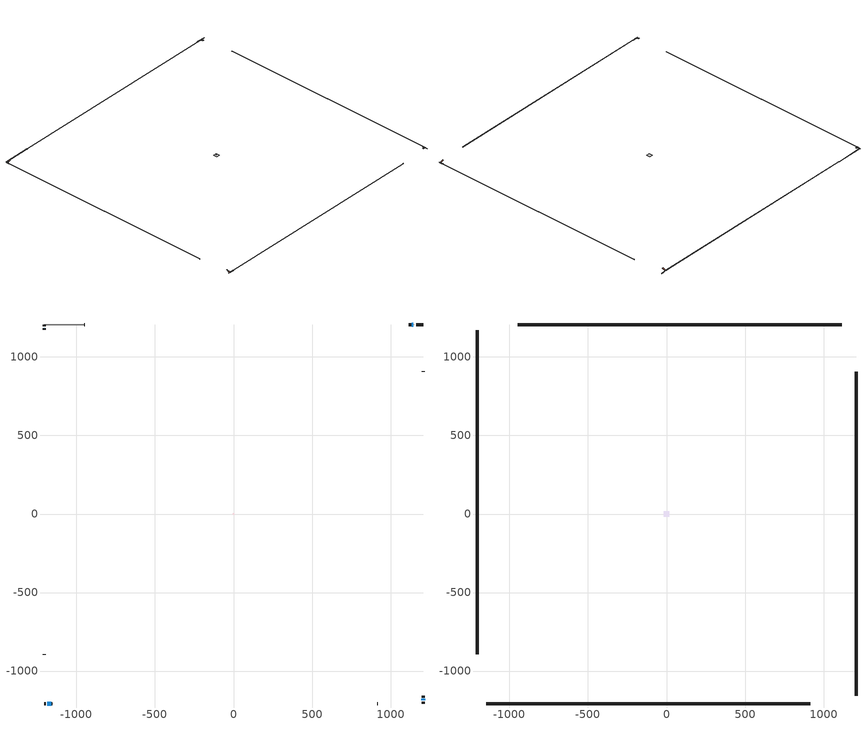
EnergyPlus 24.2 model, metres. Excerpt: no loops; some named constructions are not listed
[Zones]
conditioned space
 floor adiabatic (AdiabaticFloorConstruction): -5.72,-5.72 -5.72,5.72 5.72,5.72 5.72,-5.72 z1.55
 floor foundation (Slab1 construction): -5.61,-5.61 -5.61,5.61 5.61,5.61 5.61,-5.61 z-1.65
 floor foundation (Slab2 construction): -2.3,-0.75 -2.3,0.75 2.3,0.75 2.3,-0.75 z0
 wall outside (RimJoist1 construction): 1182.34,1206.89 1172.1,1206.89 / -1206.89,-1206.89 -1196.65,-1206.89 / -1206.89,1206.89 -1206.89,1196.65 / 1206.89,-1206.89 1206.89,-1196.65 z1.55:1.85
 wall outside (AdiabaticWallConstruction 1): 1152.52,1206.89 1151.6,1206.89 / 1150.68,1206.89 1149.95,1206.89 / 1147.28,1206.89 1146.52,1206.89 z1.55:3.58
 wall outside (AdiabaticWallConstruction): 1145.6,1206.89 1144.93,1206.89 z1.55:2.03; 1206.89,-1186.44 1206.89,-1185.88 / 1206.89,-1178.26 1206.89,-1177.98 / -1186.44,-1206.89 -1184.05,-1206.89 / -1206.89,1186.44 -1206.89,1186.16 / 1142.01,1206.89 1139.8,1206.89 z1.55:3.33; 1206.89,-1184.95 1206.89,-1184.39 / 1206.89,-1180.86 1206.89,-1179.19 / 1206.89,-1177.06 1206.89,-1176.77 / -1183.12,-1206.89 -1180.73,-1206.89 / -1206.89,1185.23 -1206.89,1184.94 / -1179.81,-1206.89 -1178.15,-1206.89 / 1206.89,-1174.21 1206.89,-1173.49 / -1171.87,-1206.89 -1169.48,-1206.89 / 1144.01,1206.89 1142.94,1206.89 / 1138.87,1206.89 1136.65,1206.89 z1.55:1.96; 1206.89,-1183.47 1206.89,-1181.79 / 1206.89,-1172.57 1206.89,-1172.28 / -1166.51,-1206.89 -1164.12,-1206.89 / -1206.89,1184.02 -1206.89,1183.74 z1.55:3.02; 1206.89,-1175.85 1206.89,-1175.13 / -1177.23,-1206.89 -1174.84,-1206.89 / -1163.19,-1206.89 -1160.83,-1206.89 z1.55:2.72; -1173.91,-1206.89 -1172.79,-1206.89 / -1168.55,-1206.89 -1167.43,-1206.89 z1.55:3.23; 1206.89,-1171.36 1206.89,-1170.19 z1.55:2.26
 wall outside (Wall1 construction): 1135.73,1206.89 1129.02,1206.89 / -1159.9,-1206.89 -1153.19,-1206.89 / -1206.89,1182.81 -1206.89,1176.1 / 1206.89,-1169.26 1206.89,-1162.55 z1.55:3.99
 wall outside (Wall3 construction): 1120.01,1206.89 1117.47,1206.89 / -1152.26,-1206.89 -1149.72,-1206.89 / -1206.89,1175.17 -1206.89,1172.63 / 1206.89,-1161.62 1206.89,-1159.08 z1.55:3.99
 wall outside (Wall5 construction): -948.8,1206.89 -950.71,1206.89 / 916.55,-1206.89 918.46,-1206.89 / -1206.89,-893.64 -1206.89,-895.55 / 1206.89,907.19 1206.89,909.1 z1.55:3.99
 wall foundation (FoundationWall1 construction): 1183.27,1206.89,-1.65 1183.27,1206.89,1.55 1204.53,1206.89,1.55 1204.53,1206.89,1.2 1206.89,1206.89,1.2 1206.89,1206.89,-1.65
 wall othersidecoefficients (RimJoist2 construction): 1171.17,1206.89 1162.73,1206.89 z1.55:1.85
 wall othersidecoefficients (AdiabaticWallConstruction 1): 1149.02,1206.89 1148.21,1206.89 z1.55:3.58
 wall othersidecoefficients (Wall2 construction): 1128.09,1206.89 1120.94,1206.89 z1.55:3.99
 wall adiabatic (Wall6 construction): -951.64,1206.89 -1205.96,1206.89 z1.55:3.99
 window (WindowConstruction 22): 1145.6,1206.89 1144.94,1206.89 z1.55:2.03
 window (WindowConstruction 3): 1206.89,-1186.44 1206.89,-1185.88 z1.55:3.33
 window (WindowConstruction 4): 1206.89,-1184.95 1206.89,-1184.39 z1.55:1.96
 window (WindowConstruction 5): 1206.89,-1183.46 1206.89,-1181.79 z1.55:3.02
 window (WindowConstruction 6): 1206.89,-1180.86 1206.89,-1179.19 z1.55:1.96
 window (WindowConstruction 7): 1206.89,-1178.26 1206.89,-1177.98 z1.55:3.33
 window (WindowConstruction 8): 1206.89,-1177.05 1206.89,-1176.77 z1.55:1.96
 window (WindowConstruction 9): -1186.44,-1206.89 -1184.05,-1206.89 z1.55:3.33
 window (WindowConstruction 10): -1183.12,-1206.89 -1180.74,-1206.89 z1.55:1.96
 window (WindowConstruction 11): -1206.89,1186.44 -1206.89,1186.16 z1.55:3.33
 window (WindowConstruction 12): -1206.89,1185.23 -1206.89,1184.95 z1.55:1.96
 window (WindowConstruction 13): -1179.81,-1206.89 -1178.15,-1206.89 z1.55:1.96
 window (WindowConstruction 14): 1206.89,-1175.84 1206.89,-1175.13 z1.55:2.72
 window (WindowConstruction 15): 1206.89,-1174.21 1206.89,-1173.49 z1.55:1.96
 window (WindowConstruction 16): -1177.23,-1206.89 -1174.84,-1206.89 z1.55:2.72
 window (WindowConstruction 23): -1173.91,-1206.89 -1172.79,-1206.89 z1.55:3.23
 window (WindowConstruction 17): -1171.86,-1206.89 -1169.48,-1206.89 z1.55:1.96
 window (WindowConstruction 24): -1168.55,-1206.89 -1167.43,-1206.89 z1.55:3.23
 window (WindowConstruction 18): 1206.89,-1172.57 1206.89,-1172.29 z1.55:3.02
 window (WindowConstruction 19): -1166.5,-1206.89 -1164.12,-1206.89 z1.55:3.02
 window (WindowConstruction 20): -1206.89,1184.02 -1206.89,1183.74 z1.55:3.02
 window (WindowConstruction 21): -1163.19,-1206.89 -1160.83,-1206.89 z1.55:2.72
 window (WindowConstruction 25): 1206.89,-1171.36 1206.89,-1170.19 z1.55:2.26
 window (WindowConstruction): 1144.01,1206.89 1142.94,1206.89 z1.55:1.96
 window (WindowConstruction 1): 1142.01,1206.89 1139.8,1206.89 z1.55:3.33
 window (WindowConstruction 2): 1138.87,1206.89 1136.65,1206.89 z1.55:1.96
 door (Door): 1152.52,1206.89 1151.61,1206.89 z1.55:3.58
 door (Door 1): 1150.68,1206.89 1149.95,1206.89 z1.55:3.58
 door inside (Door 2): 1149.02,1206.89 1148.21,1206.89 z1.55:3.58
 door (Door 3): 1147.28,1206.89 1146.53,1206.89 z1.55:3.58
 ceiling adiabatic (AdiabaticFloorConstruction): 5.72,-5.72 5.72,5.72 -5.72,5.72 -5.72,-5.72 z1.55
attic - vented
 floor to conditioned space (Floor1 construction Reversed): -16.28,-16.28 -16.28,16.28 16.28,16.28 16.28,-16.28 z3.99
 wall outside (Wall4 construction): 1116.54,1206.89 -947.87,1206.89 / -1148.79,-1206.89 915.62,-1206.89 / -1206.89,1171.7 -1206.89,-892.71 / 1206.89,-1158.15 1206.89,906.26 z1.55:3.99
 roof outside (Roof1 construction): 1153.45,1206.89,3.99 1153.45,1175.18,14.56 1161.8,1175.18,14.56 1161.8,1206.89,3.99; -1187.37,-1206.89,3.99 -1187.37,-1175.18,14.56 -1195.72,-1175.18,14.56 -1195.72,-1206.89,3.99; -1206.89,1187.37,3.99 -1175.18,1187.37,14.56 -1175.18,1195.72,14.56 -1206.89,1195.72,3.99; 1206.89,-1187.37,3.99 1175.18,-1187.37,14.56 1175.18,-1195.72,14.56 1206.89,-1195.72,3.99
[Material]
ceiling loosefill ins: Roughness=Rough; Thickness {m}=0.254; Conductivity {W/m-K}=0.0480833; Density {kg/m3}=16.02; Specific Heat {J/kg-K}=1046.75; Thermal Absorptance=0.9; Solar Absorptance=0.7; Visible Absorptance=0.7
[Construction]
Floor1 construction: ceiling loosefill ins, ceiling stud and cavity, gypsum board
[EnergyManagementSystem:Program]
component_loads_program: Set loads_htg_walls = 0; Set loads_htg_rim_joists = 0; Set loads_htg_foundation_walls = 0; Set loads_htg_floors = 0; Set loads_htg_slabs = 0; Set loads_htg_ceilings = 0; Set loads_htg_roofs = 0; Set loads_htg_windows_conduction = 0; Set loads_htg_windows_solar = 0; Set loads_htg_doors = 0; Set loads_htg_skylights_conduction = 0; Set loads_htg_skylights_solar = 0; Set loads_htg_internal_mass = 0; Set loads_htg_intgains = 0; Set loads_htg_lighting = 0; Set loads_htg_infil = 0; Set loads_htg_mechvent = 0; Set loads_htg_natvent = 0; Set loads_htg_whf = 0; Set loads_htg_ducts = 0; Set loads_clg_walls = 0; Set loads_clg_rim_joists = 0; Set loads_clg_foundation_walls = 0; Set loads_clg_floors = 0; Set loads_clg_slabs = 0; Set loads_clg_ceilings = 0; Set loads_clg_roofs = 0; Set loads_clg_windows_conduction = 0; Set loads_clg_windows_solar = 0; Set loads_clg_doors = 0; Set loads_clg_skylights_conduction = 0; Set loads_clg_skylights_solar = 0; Set loads_clg_internal_mass = 0; Set loads_clg_intgains = 0; Set loads_clg_lighting = 0; Set loads_clg_infil = 0; Set loads_clg_mechvent = 0; Set loads_clg_natvent = 0; Set loads_clg_whf = 0; Set loads_clg_ducts = 0; Set hr_walls = 0; Set hr_walls = hr_walls + s_conv_11 + s_ig_11 + s_sol_11 + s_lgt_11 + s_surf_11; Set hr_walls = hr_walls + s_conv_12 + s_ig_12 + s_sol_12 + s_lgt_12 + s_surf_12; Set hr_walls = hr_walls + s_conv_13 + s_ig_13 + s_sol_13 + s_lgt_13 + s_surf_13; Set hr_walls = hr_walls + s_conv_14 + s_ig_14 + s_sol_14 + s_lgt_14 + s_surf_14; Set hr_walls = hr_walls + s_conv_15 + s_ig_15 + s_sol_15 + s_lgt_15 + s_surf_15; Set hr_walls = hr_walls + s_conv_16 + s_ig_16 + s_sol_16 + s_lgt_16 + s_surf_16; Set hr_walls = hr_walls + s_conv_17 + s_ig_17 + s_sol_17 + s_lgt_17 + s_surf_17; Set hr_walls = hr_walls + s_conv_18 + s_ig_18 + s_sol_18 + s_lgt_18 + s_surf_18; Set hr_walls = hr_walls + s_conv_19 + s_ig_19 + s_sol_19 + s_lgt_19 + s_surf_19; Set hr_walls = hr_walls + s_conv_20 + s_ig_20 + s_sol_20 + s_lgt_20 + s_surf_20; Set hr_walls = hr_walls + s_conv_21 + s_ig_21 + s_sol_21 + s_lgt_21 + s_surf_21; Set hr_walls = hr_walls + s_conv_22 + s_ig_22 + s_sol_22 + s_lgt_22 + s_surf_22; Set hr_walls = hr_walls + s_conv_23 + s_ig_23 + s_sol_23 + s_lgt_23 + s_surf_23; Set hr_walls = hr_walls + s_conv_24 + s_ig_24 + s_sol_24 + s_lgt_24 + s_surf_24; Set hr_rim_joists = 0; Set hr_rim_joists = hr_rim_joists + s_conv_4 + s_ig_4 + s_sol_4 + s_lgt_4 + s_surf_4; Set hr_rim_joists = hr_rim_joists + s_conv_5 + s_ig_5 + s_sol_5 + s_lgt_5 + s_surf_5; Set hr_rim_joists = hr_rim_joists + s_conv_6 + s_ig_6 + s_sol_6 + s_lgt_6 + s_surf_6; Set hr_rim_joists = hr_rim_joists + s_conv_7 + s_ig_7 + s_sol_7 + s_lgt_7 + s_surf_7; Set hr_rim_joists = hr_rim_joists + s_conv_8 + s_ig_8 + s_sol_8 + s_lgt_8 + s_surf_8; Set hr_foundation_walls = 0; Set hr_foundation_walls = hr_foundation_walls + s_conv_1 + s_ig_1 + s_sol_1 + s_lgt_1 + s_surf_1; Set hr_floors = 0; Set hr_slabs = 0; Set hr_slabs = hr_slabs + s_conv_9 + s_ig_9 + s_sol_9 + s_lgt_9 + s_surf_9; Set hr_slabs = hr_slabs + s_conv_10 + s_ig_10 + s_sol_10 + s_lgt_10 + s_surf_10; Set hr_ceilings = 0; Set hr_ceilings = hr_ceilings + s_conv + s_ig + s_sol + s_lgt + s_surf; Set hr_roofs = 0; Set hr_windows_conduction = 0; Set hr_windows_conduction = hr_windows_conduction + ss_conv_4; Set hr_windows_conduction = hr_windows_conduction + ss_ig_4; Set hr_windows_conduction = hr_windows_conduction + ss_surf_4; Set hr_windows_conduction = hr_windows_conduction + ss_conv_5; Set hr_windows_conduction = hr_windows_conduction + ss_ig_5; Set hr_windows_conduction = hr_windows_conduction + ss_surf_5; Set hr_windows_conduction = hr_windows_conduction + ss_conv_6; Set hr_windows_conduction = hr_windows_conduction + ss_ig_6; Set hr_windows_conduction = hr_windows_conduction + ss_surf_6; Set hr_windows_conduction = hr_windows_conduction + ss_conv_7; Set hr_windows_conduction = hr_windows_conduction + ss_ig_7; Set hr_windows_conduction = hr_windows_conduction + ss_surf_7; Set hr_windows_conduction = hr_windows_conduction + ss_conv_8; Set hr_windows_conduction = hr_windows_conduction + ss_ig_8; Set hr_windows_conduction = hr_windows_conduction + ss_surf_8; Set hr_windows_conduction = hr_windows_conduction + ss_conv_9; Set hr_windows_conduction = hr_windows_conduction + ss_ig_9; Set hr_windows_conduction = hr_windows_conduction + ss_surf_9; Set hr_windows_conduction = hr_windows_conduction + ss_conv_10; Set hr_windows_conduction = hr_windows_conduction + ss_ig_10; Set hr_windows_conduction = hr_windows_conduction + ss_surf_10; Set hr_windows_conduction = hr_windows_conduction + ss_conv_11; Set hr_windows_conduction = hr_windows_conduction + ss_ig_11; Set hr_windows_conduction = hr_windows_conduction + ss_surf_11; Set hr_windows_conduction = hr_windows_conduction + ss_conv_12; Set hr_windows_conduction = hr_windows_conduction + ss_ig_12; Set hr_windows_conduction = hr_windows_conduction + ss_surf_12; Set hr_windows_conduction = hr_windows_conduction + ss_conv_13; Set hr_windows_conduction = hr_windows_conduction + ss_ig_13; Set hr_windows_conduction = hr_windows_conduction + ss_surf_13; Set hr_windows_conduction = hr_windows_conduction + ss_conv_14; Set hr_windows_conduction = hr_windows_conduction + ss_ig_14; Set hr_windows_conduction = hr_windows_conduction + ss_surf_14; Set hr_windows_conduction = hr_windows_conduction + ss_conv_15; Set hr_windows_conduction = hr_windows_conduction + ss_ig_15; Set hr_windows_conduction = hr_windows_conduction + ss_surf_15; Set hr_windows_conduction = hr_windows_conduction + ss_conv_16; Set hr_windows_conduction = hr_windows_conduction + ss_ig_16; Set hr_windows_conduction = hr_windows_conduction + ss_surf_16; Set hr_windows_conduction = hr_windows_conduction + ss_conv_17; Set hr_windows_conduction = hr_windows_conduction + ss_ig_17; Set hr_windows_conduction = hr_windows_conduction + ss_surf_17; Set hr_windows_conduction = hr_windows_conduction + ss_conv_18; Set hr_windows_conduction = hr_windows_conduction + ss_ig_18; Set hr_windows_conduction = hr_windows_conduction + ss_surf_18; Set hr_windows_conduction = hr_windows_conduction + ss_conv_19; Set hr_windows_conduction = hr_windows_conduction + ss_ig_19; Set hr_windows_conduction = hr_windows_conduction + ss_surf_19; Set hr_windows_conduction = hr_windows_conduction + ss_conv_20; Set hr_windows_conduction = hr_windows_conduction + ss_ig_20; Set hr_windows_conduction = hr_windows_conduction + ss_surf_20; Set hr_windows_conduction = hr_windows_conduction + ss_conv_21; Set hr_windows_conduction = hr_windows_conduction + ss_ig_21; Set hr_windows_conduction = hr_windows_conduction + ss_surf_21; Set hr_windows_conduction = hr_windows_conduction + ss_conv_22; Set hr_windows_conduction = hr_windows_conduction + ss_ig_22; Set hr_windows_conduction = hr_windows_conduction + ss_surf_22; Set hr_windows_conduction = hr_windows_conduction + ss_conv_23; Set hr_windows_conduction = hr_windows_conduction + ss_ig_23; Set hr_windows_conduction = hr_windows_conduction + ss_surf_23; Set hr_windows_conduction = hr_windows_conduction + ss_conv_24; Set hr_windows_conduction = hr_windows_conduction + ss_ig_24; Set hr_windows_conduction = hr_windows_conduction + ss_surf_24; Set hr_windows_conduction = hr_windows_conduction + ss_conv_25; Set hr_windows_conduction = hr_windows_conduction + ss_ig_25; Set hr_windows_conduction = hr_windows_conduction + ss_surf_25; Set hr_windows_conduction = hr_windows_conduction + ss_conv_26; Set hr_windows_conduction = hr_windows_conduction + ss_ig_26; Set hr_windows_conduction = hr_windows_conduction + ss_surf_26; Set hr_windows_conduction = hr_windows_conduction + ss_conv_27; Set hr_windows_conduction = hr_windows_conduction + ss_ig_27; Set hr_windows_conduction = hr_windows_conduction + ss_surf_27; Set hr_windows_conduction = hr_windows_conduction + ss_conv_28; Set hr_windows_conduction = hr_windows_conduction + ss_ig_28; Set hr_windows_conduction = hr_windows_conduction + ss_surf_28; Set hr_windows_conduction = hr_windows_conduction + ss_conv_29; Set hr_windows_conduction = hr_windows_conduction + ss_ig_29; Set hr_windows_conduction = hr_windows_conduction + ss_surf_29; Set hr_windows_solar = 0; Set hr_windows_solar = hr_windows_solar - ss_trans_in * ZoneTimestep * 3600 + ss_back_out * ZoneTimestep * 3600 + ss_trans_out * ZoneTimestep * 3600; Set hr_windows_solar = hr_windows_solar - ss_trans_in_1 * ZoneTimestep * 3600 + ss_back_out_1 * ZoneTimestep * 3600 + ss_trans_out_1 * ZoneTimestep * 3600; Set hr_windows_solar = hr_windows_solar - ss_trans_in_2 * ZoneTimestep * 3600 + ss_back_out_2 * ZoneTimestep * 3600 + ss_trans_out_2 * ZoneTimestep * 3600; Set hr_windows_solar = hr_windows_solar - ss_trans_in_3 * ZoneTimestep * 3600 + ss_back_out_3 * ZoneTimestep * 3600 + ss_trans_out_3 * ZoneTimestep * 3600; Set hr_windows_solar = hr_windows_solar - ss_trans_in_4 * ZoneTimestep * 3600 + ss_back_out_4 * ZoneTimestep * 3600 + ss_trans_out_4 * ZoneTimestep * 3600; Set hr_windows_solar = hr_windows_solar - ss_trans_in_5 * ZoneTimestep * 3600 + ss_back_out_5 * ZoneTimestep * 3600 + ss_trans_out_5 * ZoneTimestep * 3600; Set hr_windows_solar = hr_windows_solar - ss_trans_in_6 * ZoneTimestep * 3600 + ss_back_out_6 * ZoneTimestep * 3600 + ss_trans_out_6 * ZoneTimestep * 3600; Set hr_windows_solar = hr_windows_solar - ss_trans_in_7 * ZoneTimestep * 3600 + ss_back_out_7 * ZoneTimestep * 3600 + ss_trans_out_7 * ZoneTimestep * 3600; Set hr_windows_solar = hr_windows_solar - ss_trans_in_8 * ZoneTimestep * 3600 + ss_back_out_8 * ZoneTimestep * 3600 + ss_trans_out_8 * ZoneTimestep * 3600; Set hr_windows_solar = hr_windows_solar - ss_trans_in_9 * ZoneTimestep * 3600 + ss_back_out_9 * ZoneTimestep * 3600 + ss_trans_out_9 * ZoneTimestep * 3600; Set hr_windows_solar = hr_windows_solar - ss_trans_in_10 * ZoneTimestep * 3600 + ss_back_out_10 * ZoneTimestep * 3600 + ss_trans_out_10 * ZoneTimestep * 3600; Set hr_windows_solar = hr_windows_solar - ss_trans_in_11 * ZoneTimestep * 3600 + ss_back_out_11 * ZoneTimestep * 3600 + ss_trans_out_11 * ZoneTimestep * 3600; Set hr_windows_solar = hr_windows_solar - ss_trans_in_12 * ZoneTimestep * 3600 + ss_back_out_12 * ZoneTimestep * 3600 + ss_trans_out_12 * ZoneTimestep * 3600; Set hr_windows_solar = hr_windows_solar - ss_trans_in_13 * ZoneTimestep * 3600 + ss_back_out_13 * ZoneTimestep * 3600 + ss_trans_out_13 * ZoneTimestep * 3600; Set hr_windows_solar = hr_windows_solar - ss_trans_in_14 * ZoneTimestep * 3600 + ss_back_out_14 * ZoneTimestep * 3600 + ss_trans_out_14 * ZoneTimestep * 3600; Set hr_windows_solar = hr_windows_solar - ss_trans_in_15 * ZoneTimestep * 3600 + ss_back_out_15 * ZoneTimestep * 3600 + ss_trans_out_15 * ZoneTimestep * 3600; Set hr_windows_solar = hr_windows_solar - ss_trans_in_16 * ZoneTimestep * 3600 + ss_back_out_16 * ZoneTimestep * 3600 + ss_trans_out_16 * ZoneTimestep * 3600; Set hr_windows_solar = hr_windows_solar - ss_trans_in_17 * ZoneTimestep * 3600 + ss_back_out_17 * ZoneTimestep * 3600 + ss_trans_out_17 * ZoneTimestep * 3600; Set hr_windows_solar = hr_windows_solar - ss_trans_in_18 * ZoneTimestep * 3600 + ss_back_out_18 * ZoneTimestep * 3600 + ss_trans_out_18 * ZoneTimestep * 3600; Set hr_windows_solar = hr_windows_solar - ss_trans_in_19 * ZoneTimestep * 3600 + ss_back_out_19 * ZoneTimestep * 3600 + ss_trans_out_19 * ZoneTimestep * 3600; Set hr_windows_solar = hr_windows_solar - ss_trans_in_20 * ZoneTimestep * 3600 + ss_back_out_20 * ZoneTimestep * 3600 + ss_trans_out_20 * ZoneTimestep * 3600; Set hr_windows_solar = hr_windows_solar - ss_trans_in_21 * ZoneTimestep * 3600 + ss_back_out_21 * ZoneTimestep * 3600 + ss_trans_out_21 * ZoneTimestep * 3600; Set hr_windows_solar = hr_windows_solar - ss_trans_in_22 * ZoneTimestep * 3600 + ss_back_out_22 * ZoneTimestep * 3600 + ss_trans_out_22 * ZoneTimestep * 3600; Set hr_windows_solar = hr_windows_solar - ss_trans_in_23 * ZoneTimestep * 3600 + ss_back_out_23 * ZoneTimestep * 3600 + ss_trans_out_23 * ZoneTimestep * 3600; Set hr_windows_solar = hr_windows_solar - ss_trans_in_24 * ZoneTimestep * 3600 + ss_back_out_24 * ZoneTimestep * 3600 + ss_trans_out_24 * ZoneTimestep * 3600; Set hr_windows_solar = hr_windows_solar - ss_trans_in_25 * ZoneTimestep * 3600 + ss_back_out_25 * ZoneTimestep * 3600 + ss_trans_out_25 * ZoneTimestep * 3600; Set hr_doors = 0; Set hr_doors = hr_doors + ss_sol; Set hr_doors = hr_doors + ss_lgt; Set hr_doors = hr_doors + ss_conv; Set hr_doors = hr_doors + ss_ig; Set hr_doors = hr_doors + ss_surf; Set hr_doors = hr_doors + ss_sol_1; Set hr_doors = hr_doors + ss_lgt_1; Set hr_doors = hr_doors + ss_conv_1; Set hr_doors = hr_doors + ss_ig_1; Set hr_doors = hr_doors + ss_surf_1; Set hr_doors = hr_doors + ss_sol_2; Set hr_doors = hr_doors + ss_lgt_2; Set hr_doors = hr_doors + ss_conv_2; Set hr_doors = hr_doors + ss_ig_2; Set hr_doors = hr_doors + ss_surf_2; Set hr_doors = hr_doors + ss_sol_3; Set hr_doors = hr_doors + ss_lgt_3; Set hr_doors = hr_doors + ss_conv_3; Set hr_doors = hr_doors + ss_ig_3; Set hr_doors = hr_doors + ss_surf_3; Set hr_skylights_conduction = 0; Set hr_skylights_solar = 0; Set hr_internal_mass = 0; Set hr_internal_mass = hr_internal_mass + s_conv_2 + s_ig_2 + s_sol_2 + s_lgt_2 + s_surf_2; Set hr_internal_mass = hr_internal_mass + s_conv_3 + s_ig_3 + s_sol_3 + s_lgt_3 + s_surf_3; Set hr_internal_mass = hr_internal_mass + im_conv + im_ig + im_sol + im_lgt + im_surf; Set hr_internal_mass = hr_internal_mass + im_conv_1 + im_ig_1 + im_sol_1 + im_lgt_1 + im_surf_1; Set hr_intgains = 0; Set hr_intgains = hr_intgains - ig_ee_conv - ig_ee_rad - ig_ee_conv_1 - ig_ee_rad_1 - ig_ee_conv_2 - ig_ee_rad_2 - ig_ee_conv_3 - ig_ee_rad_3 - ig_ee_conv_4 - ig_ee_rad_4 - ig_ee_conv_5 - ig_ee_rad_5 - ig_ee_conv_6 - ig_ee_rad_6 - ig_oe_conv - ig_oe_rad - ig_oe_conv_1 - ig_oe_rad_1 - ig_oe_conv_2 - ig_oe_rad_2 - ig_oe_conv_3 - ig_oe_rad_3 - ig_oe_conv_4 - ig_oe_rad_4 - ig_ppl_conv - ig_ppl_rad; Set hr_lighting = 0; Set hr_lighting = hr_lighting - ig_lgt_conv - ig_lgt_rad - ig_lgt_vis; Set hr_infil = 0; Set hr_infil = hr_infil - airflow_gain + airflow_loss; Set hr_natvent = 0; Set hr_natvent = hr_natvent - airflow_gain_1 + airflow_loss_1; Set hr_whf = 0; Set hr_whf = hr_whf - airflow_gain_2 + airflow_loss_2; Set hr_mechvent = 0; Set hr_mechvent = hr_mechvent - mv_conv - mv_rad - mv_conv_1 - mv_rad_1 - mv_conv_2 - mv_rad_2 - mv_conv_3 - mv_rad_3 - mv_conv_4 - mv_rad_4 - mv_conv_5 - mv_rad_5 - mv_conv_6 - mv_rad_6 - mv_conv_7 - mv_rad_7; Set hr_ducts = 0; Set hr_intgains = hr_intgains + dhw_loss * (0.64*(1-dhw_rtf) + 1.0*dhw_rtf); Set htg_mode = 0; Set clg_mode = 0; If (htg_load_cond > 0); Set htg_mode = 1.0; ElseIf (clg_load_cond > 0); Set clg_mode = 0.0; Else; Set htg_season = 0; Set clg_season = 0; If ((DayOfYear >= 1) && (DayOfYear <= 365)); Set clg_season = 1; EndIf; If ((DayOfYear >= 1) && (DayOfYear <= 365)); Set htg_season = 1; EndIf; If ((airflow_gain_1 <> 0) || (airflow_loss_1 <> 0)) && (clg_season == 1); Set clg_mode = 0.0; ElseIf ((airflow_gain_2 <> 0) || (airflow_loss_2 <> 0)) && (clg_season == 1); Set clg_mode = 0.0; Else; Set Tmid_setpoint = (htg_sp_s_1 + clg_sp_s_1) / 2; If (tin_s_1 > Tmid_setpoint) && (clg_season == 1); Set clg_mode = 0.0; ElseIf (tin_s_1 < Tmid_setpoint) && (htg_season == 1); Set htg_mode = 1.0; EndIf; EndIf; EndIf; Set loads_htg_walls = loads_htg_walls + (hr_walls * htg_mode * 1); Set loads_htg_rim_joists = loads_htg_rim_joists + (hr_rim_joists * htg_mode * 1); Set loads_htg_foundation_walls = loads_htg_foundation_walls + (hr_foundation_walls * htg_mode * 1); Set loads_htg_floors = loads_htg_floors + (hr_floors * htg_mode * 1); Set loads_htg_slabs = loads_htg_slabs + (hr_slabs * htg_mode * 1); Set loads_htg_ceilings = loads_htg_ceilings + (hr_ceilings * htg_mode * 1); Set loads_htg_roofs = loads_htg_roofs + (hr_roofs * htg_mode * 1); Set loads_htg_windows_conduction = loads_htg_windows_conduction + (hr_windows_conduction * htg_mode * 1); Set loads_htg_windows_solar = loads_htg_windows_solar + (hr_windows_solar * htg_mode * 1); Set loads_htg_doors = loads_htg_doors + (hr_doors * htg_mode * 1); Set loads_htg_skylights_conduction = loads_htg_skylights_conduction + (hr_skylights_conduction * htg_mode * 1); Set loads_htg_skylights_solar = loads_htg_skylights_solar + (hr_skylights_solar * htg_mode * 1); Set loads_htg_internal_mass = loads_htg_internal_mass + (hr_internal_mass * htg_mode * 1); Set loads_htg_intgains = loads_htg_intgains + (hr_intgains * htg_mode * 1); Set loads_htg_lighting = loads_htg_lighting + (hr_lighting * htg_mode * 1); Set loads_htg_infil = loads_htg_infil + (hr_infil * htg_mode * 1); Set loads_htg_mechvent = loads_htg_mechvent + (hr_mechvent * htg_mode * 1); Set loads_htg_natvent = loads_htg_natvent + (hr_natvent * htg_mode * 1); Set loads_htg_whf = loads_htg_whf + (hr_whf * htg_mode * 1); Set loads_htg_ducts = loads_htg_ducts + (hr_ducts * htg_mode * 1); Set loads_clg_walls = loads_clg_walls + (-hr_walls * clg_mode * 1); Set loads_clg_rim_joists = loads_clg_rim_joists + (-hr_rim_joists * clg_mode * 1); Set loads_clg_foundation_walls = loads_clg_foundation_walls + (-hr_foundation_walls * clg_mode * 1); Set loads_clg_floors = loads_clg_floors + (-hr_floors * clg_mode * 1); Set loads_clg_slabs = loads_clg_slabs + (-hr_slabs * clg_mode * 1); Set loads_clg_ceilings = loads_clg_ceilings + (-hr_ceilings * clg_mode * 1); Set loads_clg_roofs = loads_clg_roofs + (-hr_roofs * clg_mode * 1); Set loads_clg_windows_conduction = loads_clg_windows_conduction + (-hr_windows_conduction * clg_mode * 1); Set loads_clg_windows_solar = loads_clg_windows_solar + (-hr_windows_solar * clg_mode * 1); Set loads_clg_doors = loads_clg_doors + (-hr_doors * clg_mode * 1); Set loads_clg_skylights_conduction = loads_clg_skylights_conduction + (-hr_skylights_conduction * clg_mode * 1); Set loads_clg_skylights_solar = loads_clg_skylights_solar + (-hr_skylights_solar * clg_mode * 1); Set loads_clg_internal_mass = loads_clg_internal_mass + (-hr_internal_mass * clg_mode * 1); Set loads_clg_intgains = loads_clg_intgains + (-hr_intgains * clg_mode * 1); Set loads_clg_lighting = loads_clg_lighting + (-hr_lighting * clg_mode * 1); Set loads_clg_infil = loads_clg_infil + (-hr_infil * clg_mode * 1); Set loads_clg_mechvent = loads_clg_mechvent + (-hr_mechvent * clg_mode * 1); Set loads_clg_natvent = loads_clg_natvent + (-hr_natvent * clg_mode * 1); Set loads_clg_whf = loads_clg_whf + (-hr_whf * clg_mode * 1); Set loads_clg_ducts = loads_clg_ducts + (-hr_ducts * clg_mode * 1)
[EnergyManagementSystem:OutputVariable] Type of Data in Variable=Summed; Update Frequency=ZoneTimestep
Name | EMS Variable | EMS Program or Subroutine | Units
loads_htg_internal_mass_annual_outvar; Energy Management System Output Variable 17 | loads_htg_internal_mass | component_loads_program | J
loads_htg_infil_annual_outvar; Energy Management System Output Variable 18 | loads_htg_infil | component_loads_program | J
loads_htg_natvent_annual_outvar; Energy Management System Output Variable 19 | loads_htg_natvent | component_loads_program | J
loads_htg_mechvent_annual_outvar; Energy Management System Output Variable 20 | loads_htg_mechvent | component_loads_program | J
loads_htg_whf_annual_outvar; Energy Management System Output Variable 21 | loads_htg_whf | component_loads_program | J
loads_htg_ducts_annual_outvar; Energy Management System Output Variable 22 | loads_htg_ducts | component_loads_program | J
loads_htg_intgains_annual_outvar; Energy Management System Output Variable 23 | loads_htg_intgains | component_loads_program | J
loads_htg_lighting_annual_outvar; Energy Management System Output Variable 24 | loads_htg_lighting | component_loads_program | J
loads_clg_roofs_annual_outvar; Energy Management System Output Variable 25 | loads_clg_roofs | component_loads_program | J
loads_clg_ceilings_annual_outvar; Energy Management System Output Variable 26 | loads_clg_ceilings | component_loads_program | J
loads_clg_walls_annual_outvar; Energy Management System Output Variable 27 | loads_clg_walls | component_loads_program | J
loads_clg_rim_joists_annual_outvar; Energy Management System Output Variable 28 | loads_clg_rim_joists | component_loads_program | J
loads_clg_foundation_walls_annual_outvar; Energy Management System Output Variable 29 | loads_clg_foundation_walls | component_loads_program | J
loads_clg_doors_annual_outvar; Energy Management System Output Variable 30 | loads_clg_doors | component_loads_program | J
loads_clg_windows_conduction_annual_outvar; Energy Management System Output Variable 31 | loads_clg_windows_conduction | component_loads_program | J
loads_clg_windows_solar_annual_outvar; Energy Management System Output Variable 32 | loads_clg_windows_solar | component_loads_program | J
loads_clg_skylights_conduction_annual_outvar; Energy Management System Output Variable 33 | loads_clg_skylights_conduction | component_loads_program | J
loads_clg_skylights_solar_annual_outvar; Energy Management System Output Variable 34 | loads_clg_skylights_solar | component_loads_program | J
loads_clg_floors_annual_outvar; Energy Management System Output Variable 35 | loads_clg_floors | component_loads_program | J
loads_clg_slabs_annual_outvar; Energy Management System Output Variable 36 | loads_clg_slabs | component_loads_program | J
loads_clg_internal_mass_annual_outvar; Energy Management System Output Variable 37 | loads_clg_internal_mass | component_loads_program | J
loads_clg_infil_annual_outvar; Energy Management System Output Variable 38 | loads_clg_infil | component_loads_program | J
loads_clg_natvent_annual_outvar; Energy Management System Output Variable 39 | loads_clg_natvent | component_loads_program | J
loads_clg_mechvent_annual_outvar; Energy Management System Output Variable 40 | loads_clg_mechvent | component_loads_program | J
loads_clg_whf_annual_outvar; Energy Management System Output Variable 41 | loads_clg_whf | component_loads_program | J
loads_clg_ducts_annual_outvar; Energy Management System Output Variable 42 | loads_clg_ducts | component_loads_program | J
loads_clg_intgains_annual_outvar; Energy Management System Output Variable 43 | loads_clg_intgains | component_loads_program | J
loads_clg_lighting_annual_outvar; Energy Management System Output Variable 44 | loads_clg_lighting | component_loads_program | J
loads_htg_tot_annual_outvar; Energy Management System Output Variable 1; Energy Management System Output Variable 45 | loads_htg_tot | total_loads_program | J
loads_clg_tot_annual_outvar; Energy Management System Output Variable 2; Energy Management System Output Variable 46 | loads_clg_tot | total_loads_program | J
Energy Management System Output Variable 3 | htg_unmet_hours | unmet_hours_program | hr
Energy Management System Output Variable 4 | clg_unmet_hours | unmet_hours_program | hr
Energy Management System Output Variable 5 | loads_htg_roofs | component_loads_program | J
Energy Management System Output Variable 6 | loads_htg_ceilings | component_loads_program | J
Energy Management System Output Variable 7 | loads_htg_walls | component_loads_program | J
Energy Management System Output Variable 8 | loads_htg_rim_joists | component_loads_program | J
Energy Management System Output Variable 9 | loads_htg_foundation_walls | component_loads_program | J
Energy Management System Output Variable 10 | loads_htg_doors | component_loads_program | J
Energy Management System Output Variable 11 | loads_htg_windows_conduction | component_loads_program | J
Energy Management System Output Variable 12 | loads_htg_windows_solar | component_loads_program | J
Energy Management System Output Variable 13 | loads_htg_skylights_conduction | component_loads_program | J
Energy Management System Output Variable 14 | loads_htg_skylights_solar | component_loads_program | J
Energy Management System Output Variable 15 | loads_htg_floors | component_loads_program | J
Energy Management System Output Variable 16 | loads_htg_slabs | component_loads_program | J
[Schedule:Day:Interval]
interior lighting schedule day: No, 01:00, 0.108182, 04:00, 0.0901515, 05:00, 0.0991667, 06:00, 0.162273, 07:00, 0.270455, 08:00, 0.342576, 10:00, 0.369621, 11:00, 0.351591, 12:00, 0.333561, 13:00, 0.324545, 14:00, 0.31553, 15:00, 0.333561, 16:00, 0.369621, 17:00, 0.450758, 18:00, 0.585985, 19:00, 0.775303, 20:00, 0.955606, 21:00, 0.991667, 22:00, 0.712197, 23:00, 0.360606, 24:00, 0.162273
interior lighting schedule day 1: No, 01:00, 0.100909, 04:00, 0.0840909, 05:00, 0.0925, 06:00, 0.151364, 07:00, 0.252273, 08:00, 0.319545, 10:00, 0.344773, 11:00, 0.327955, 12:00, 0.311136, 13:00, 0.302727, 14:00, 0.294318, 15:00, 0.311136, 16:00, 0.344773, 17:00, 0.420455, 18:00, 0.546591, 19:00, 0.723182, 20:00, 0.891364, 21:00, 0.925, 22:00, 0.664318, 23:00, 0.336364, 24:00, 0.151364
interior lighting schedule day 2: No, 01:00, 0.0927273, 04:00, 0.0772727, 05:00, 0.085, 06:00, 0.139091, 07:00, 0.231818, 08:00, 0.293636, 10:00, 0.316818, 11:00, 0.301364, 12:00, 0.285909, 13:00, 0.278182, 14:00, 0.270455, 15:00, 0.285909, 16:00, 0.316818, 17:00, 0.386364, 18:00, 0.502273, 19:00, 0.664545, 20:00, 0.819091, 21:00, 0.85, 22:00, 0.610455, 23:00, 0.309091, 24:00, 0.139091
interior lighting schedule day 3: No, 01:00, 0.0845455, 04:00, 0.0704545, 05:00, 0.0775, 06:00, 0.126818, 07:00, 0.211364, 08:00, 0.267727, 10:00, 0.288864, 11:00, 0.274773, 12:00, 0.260682, 13:00, 0.253636, 14:00, 0.246591, 15:00, 0.260682, 16:00, 0.288864, 17:00, 0.352273, 18:00, 0.457955, 19:00, 0.605909, 20:00, 0.746818, 21:00, 0.775, 22:00, 0.556591, 23:00, 0.281818, 24:00, 0.126818
interior lighting schedule day 4: No, 01:00, 0.0763636, 04:00, 0.0636364, 05:00, 0.07, 06:00, 0.114545, 07:00, 0.190909, 08:00, 0.241818, 10:00, 0.260909, 11:00, 0.248182, 12:00, 0.235455, 13:00, 0.229091, 14:00, 0.222727, 15:00, 0.235455, 16:00, 0.260909, 17:00, 0.318182, 18:00, 0.413636, 19:00, 0.547273, 20:00, 0.674545, 21:00, 0.7, 22:00, 0.502727, 23:00, 0.254545, 24:00, 0.114545
interior lighting schedule day 5: No, 01:00, 0.0727273, 04:00, 0.0606061, 05:00, 0.0666667, 06:00, 0.109091, 07:00, 0.181818, 08:00, 0.230303, 10:00, 0.248485, 11:00, 0.236364, 12:00, 0.224242, 13:00, 0.218182, 14:00, 0.212121, 15:00, 0.224242, 16:00, 0.248485, 17:00, 0.30303, 18:00, 0.393939, 19:00, 0.521212, 20:00, 0.642424, 21:00, 0.666667, 22:00, 0.478788, 23:00, 0.242424, 24:00, 0.109091
interior lighting schedule day 6: No, 01:00, 0.0745455, 04:00, 0.0621212, 05:00, 0.0683333, 06:00, 0.111818, 07:00, 0.186364, 08:00, 0.236061, 10:00, 0.254697, 11:00, 0.242273, 12:00, 0.229848, 13:00, 0.223636, 14:00, 0.217424, 15:00, 0.229848, 16:00, 0.254697, 17:00, 0.310606, 18:00, 0.403788, 19:00, 0.534242, 20:00, 0.658485, 21:00, 0.683333, 22:00, 0.490758, 23:00, 0.248485, 24:00, 0.111818
interior lighting schedule day 7: No, 01:00, 0.08, 04:00, 0.0666667, 05:00, 0.0733333, 06:00, 0.12, 07:00, 0.2, 08:00, 0.253333, 10:00, 0.273333, 11:00, 0.26, 12:00, 0.246667, 13:00, 0.24, 14:00, 0.233333, 15:00, 0.246667, 16:00, 0.273333, 17:00, 0.333333, 18:00, 0.433333, 19:00, 0.573333, 20:00, 0.706667, 21:00, 0.733333, 22:00, 0.526667, 23:00, 0.266667, 24:00, 0.12
interior lighting schedule day 8: No, 01:00, 0.0890909, 04:00, 0.0742424, 05:00, 0.0816667, 06:00, 0.133636, 07:00, 0.222727, 08:00, 0.282121, 10:00, 0.304394, 11:00, 0.289545, 12:00, 0.274697, 13:00, 0.267273, 14:00, 0.259848, 15:00, 0.274697, 16:00, 0.304394, 17:00, 0.371212, 18:00, 0.482576, 19:00, 0.638485, 20:00, 0.78697, 21:00, 0.816667, 22:00, 0.586515, 23:00, 0.29697, 24:00, 0.133636
interior lighting schedule day 9: No, 01:00, 0.0972727, 04:00, 0.0810606, 05:00, 0.0891667, 06:00, 0.145909, 07:00, 0.243182, 08:00, 0.30803, 10:00, 0.332348, 11:00, 0.316136, 12:00, 0.299924, 13:00, 0.291818, 14:00, 0.283712, 15:00, 0.299924, 16:00, 0.332348, 17:00, 0.405303, 18:00, 0.526894, 19:00, 0.697121, 20:00, 0.859242, 21:00, 0.891667, 22:00, 0.640379, 23:00, 0.324242, 24:00, 0.145909
interior lighting schedule day 10: No, 01:00, 0.105455, 04:00, 0.0878788, 05:00, 0.0966667, 06:00, 0.158182, 07:00, 0.263636, 08:00, 0.333939, 10:00, 0.360303, 11:00, 0.342727, 12:00, 0.325152, 13:00, 0.316364, 14:00, 0.307576, 15:00, 0.325152, 16:00, 0.360303, 17:00, 0.439394, 18:00, 0.571212, 19:00, 0.755758, 20:00, 0.931515, 21:00, 0.966667, 22:00, 0.694242, 23:00, 0.351515, 24:00, 0.158182
interior lighting schedule day 11: No, 01:00, 0.109091, 04:00, 0.0909091, 05:00, 0.1, 06:00, 0.163636, 07:00, 0.272727, 08:00, 0.345455, 10:00, 0.372727, 11:00, 0.354545, 12:00, 0.336364, 13:00, 0.327273, 14:00, 0.318182, 15:00, 0.336364, 16:00, 0.372727, 17:00, 0.454545, 18:00, 0.590909, 19:00, 0.781818, 20:00, 0.963636, 21:00, 1, 22:00, 0.718182, 23:00, 0.363636, 24:00, 0.163636
interior lighting schedule default day; occupants schedule default day; clothes dryer schedule default day; cooking range schedule default day; mech vent bath fan 0 schedule default day; mech vent bath fan 1 schedule default day; mech vent bath fan 2 schedule default day; mech vent range fan 0 schedule default day; misc plug loads schedule default day; general water use schedule default day; clothes dryer exhaust 0 schedule default day; cooling season schedule day; cooling season schedule day 2; cooling season schedule default day; exterior lighting schedule default day; natural vent schedule default day: No, 24:00, 0
occupants schedule day: No, 05:00, 0.426829, 06:00, 0.719512, 07:00, 1, 08:00, 0.670732, 09:00, 0.329268, 14:00, 0.170732, 15:00, 0.231707, 16:00, 0.329268, 17:00, 0.5, 18:00, 0.670732, 19:00, 0.829268, 21:00, 1, 22:00, 0.853659, 23:00, 0.646341, 24:00, 0.426829
clothes dryer schedule day; clothes dryer exhaust 0 schedule day: No, 01:00, 0.123457, 02:00, 0.0740741, 03:00, 0.0493827, 04:00, 0.0246914, 05:00, 0.0493827, 06:00, 0.0740741, 07:00, 0.197531, 08:00, 0.395062, 09:00, 0.592593, 10:00, 0.839506, 11:00, 0.962963, 12:00, 1, 13:00, 0.91358, 14:00, 0.82716, 15:00, 0.716049, 16:00, 0.753086, 17:00, 0.679012, 18:00, 0.666667, 20:00, 0.62963, 21:00, 0.641975, 22:00, 0.666667, 23:00, 0.54321, 24:00, 0.296296
cooking range schedule day: No, 05:00, 0.0597015, 06:00, 0.11194, 07:00, 0.171642, 08:00, 0.291045, 11:00, 0.343284, 12:00, 0.402985, 13:00, 0.462687, 14:00, 0.343284, 15:00, 0.291045, 16:00, 0.402985, 17:00, 0.567164, 18:00, 1, 19:00, 0.850746, 20:00, 0.432836, 21:00, 0.291045, 22:00, 0.231343, 23:00, 0.171642, 24:00, 0.11194
mech vent bath fan 0 schedule day; mech vent bath fan 1 schedule day; mech vent bath fan 2 schedule day: No, 07:00, 0, 08:00, 1, 09:00, 0.2, 24:00, 0
mech vent range fan 0 schedule day: No, 18:00, 0, 19:00, 1, 20:00, 0.2, 24:00, 0
misc plug loads schedule day: No, 06:00, 0.705882, 07:00, 0.745098, 08:00, 0.803922, 15:00, 0.823529, 16:00, 0.862745, 17:00, 0.921569, 18:00, 0.980392, 19:00, 1, 20:00, 0.980392, 21:00, 0.941176, 22:00, 0.862745, 23:00, 0.784314, 24:00, 0.72549
general water use schedule day: No, 01:00, 0.315068, 03:00, 0.287671, 04:00, 0.342466, 05:00, 0.369863, 06:00, 0.520548, 07:00, 0.60274, 08:00, 0.534247, 10:00, 0.506849, 11:00, 0.465753, 14:00, 0.479452, 15:00, 0.534247, 16:00, 0.589041, 17:00, 0.69863, 18:00, 0.876712, 19:00, 0.890411, 20:00, 0.986301, 21:00, 1, 22:00, 0.863014, 23:00, 0.616438, 24:00, 0.465753
cooling season schedule day 1: No, 24:00, 1
exterior lighting schedule day: No, 01:00, 0.566667, 03:00, 0.524167, 05:00, 0.495833, 06:00, 0.5525, 07:00, 0.623333, 08:00, 0.580833, 09:00, 0.439167, 10:00, 0.354167, 12:00, 0.34, 13:00, 0.354167, 14:00, 0.396667, 15:00, 0.425, 16:00, 0.495833, 17:00, 0.623333, 18:00, 0.793333, 19:00, 0.906667, 20:00, 0.963333, 21:00, 0.991667, 22:00, 0.920833, 23:00, 0.793333, 24:00, 0.665833
exterior lighting schedule day 1: No, 01:00, 0.528571, 03:00, 0.488929, 05:00, 0.4625, 06:00, 0.515357, 07:00, 0.581429, 08:00, 0.541786, 09:00, 0.409643, 10:00, 0.330357, 12:00, 0.317143, 13:00, 0.330357, 14:00, 0.37, 15:00, 0.396429, 16:00, 0.4625, 17:00, 0.581429, 18:00, 0.74, 19:00, 0.845714, 20:00, 0.898571, 21:00, 0.925, 22:00, 0.858929, 23:00, 0.74, 24:00, 0.621071
exterior lighting schedule day 10: No, 01:00, 0.552381, 03:00, 0.510952, 05:00, 0.483333, 06:00, 0.538571, 07:00, 0.607619, 08:00, 0.56619, 09:00, 0.428095, 10:00, 0.345238, 12:00, 0.331429, 13:00, 0.345238, 14:00, 0.386667, 15:00, 0.414286, 16:00, 0.483333, 17:00, 0.607619, 18:00, 0.773333, 19:00, 0.88381, 20:00, 0.939048, 21:00, 0.966667, 22:00, 0.897619, 23:00, 0.773333, 24:00, 0.649048
exterior lighting schedule day 11: No, 01:00, 0.571429, 03:00, 0.528571, 05:00, 0.5, 06:00, 0.557143, 07:00, 0.628571, 08:00, 0.585714, 09:00, 0.442857, 10:00, 0.357143, 12:00, 0.342857, 13:00, 0.357143, 14:00, 0.4, 15:00, 0.428571, 16:00, 0.5, 17:00, 0.628571, 18:00, 0.8, 19:00, 0.914286, 20:00, 0.971429, 21:00, 1, 22:00, 0.928571, 23:00, 0.8, 24:00, 0.671429
exterior lighting schedule day 2: No, 01:00, 0.485714, 03:00, 0.449286, 05:00, 0.425, 06:00, 0.473571, 07:00, 0.534286, 08:00, 0.497857, 09:00, 0.376429, 10:00, 0.303571, 12:00, 0.291429, 13:00, 0.303571, 14:00, 0.34, 15:00, 0.364286, 16:00, 0.425, 17:00, 0.534286, 18:00, 0.68, 19:00, 0.777143, 20:00, 0.825714, 21:00, 0.85, 22:00, 0.789286, 23:00, 0.68, 24:00, 0.570714
exterior lighting schedule day 3: No, 01:00, 0.442857, 03:00, 0.409643, 05:00, 0.3875, 06:00, 0.431786, 07:00, 0.487143, 08:00, 0.453929, 09:00, 0.343214, 10:00, 0.276786, 12:00, 0.265714, 13:00, 0.276786, 14:00, 0.31, 15:00, 0.332143, 16:00, 0.3875, 17:00, 0.487143, 18:00, 0.62, 19:00, 0.708571, 20:00, 0.752857, 21:00, 0.775, 22:00, 0.719643, 23:00, 0.62, 24:00, 0.520357
exterior lighting schedule day 4: No, 01:00, 0.4, 03:00, 0.37, 05:00, 0.35, 06:00, 0.39, 07:00, 0.44, 08:00, 0.41, 09:00, 0.31, 10:00, 0.25, 12:00, 0.24, 13:00, 0.25, 14:00, 0.28, 15:00, 0.3, 16:00, 0.35, 17:00, 0.44, 18:00, 0.56, 19:00, 0.64, 20:00, 0.68, 21:00, 0.7, 22:00, 0.65, 23:00, 0.56, 24:00, 0.47
exterior lighting schedule day 5: No, 01:00, 0.380952, 03:00, 0.352381, 05:00, 0.333333, 06:00, 0.371429, 07:00, 0.419048, 08:00, 0.390476, 09:00, 0.295238, 10:00, 0.238095, 12:00, 0.228571, 13:00, 0.238095, 14:00, 0.266667, 15:00, 0.285714, 16:00, 0.333333, 17:00, 0.419048, 18:00, 0.533333, 19:00, 0.609524, 20:00, 0.647619, 21:00, 0.666667, 22:00, 0.619048, 23:00, 0.533333, 24:00, 0.447619
exterior lighting schedule day 6: No, 01:00, 0.390476, 03:00, 0.36119, 05:00, 0.341667, 06:00, 0.380714, 07:00, 0.429524, 08:00, 0.400238, 09:00, 0.302619, 10:00, 0.244048, 12:00, 0.234286, 13:00, 0.244048, 14:00, 0.273333, 15:00, 0.292857, 16:00, 0.341667, 17:00, 0.429524, 18:00, 0.546667, 19:00, 0.624762, 20:00, 0.66381, 21:00, 0.683333, 22:00, 0.634524, 23:00, 0.546667, 24:00, 0.45881
exterior lighting schedule day 7: No, 01:00, 0.419048, 03:00, 0.387619, 05:00, 0.366667, 06:00, 0.408571, 07:00, 0.460952, 08:00, 0.429524, 09:00, 0.324762, 10:00, 0.261905, 12:00, 0.251429, 13:00, 0.261905, 14:00, 0.293333, 15:00, 0.314286, 16:00, 0.366667, 17:00, 0.460952, 18:00, 0.586667, 19:00, 0.670476, 20:00, 0.712381, 21:00, 0.733333, 22:00, 0.680952, 23:00, 0.586667, 24:00, 0.492381
exterior lighting schedule day 8: No, 01:00, 0.466667, 03:00, 0.431667, 05:00, 0.408333, 06:00, 0.455, 07:00, 0.513333, 08:00, 0.478333, 09:00, 0.361667, 10:00, 0.291667, 12:00, 0.28, 13:00, 0.291667, 14:00, 0.326667, 15:00, 0.35, 16:00, 0.408333, 17:00, 0.513333, 18:00, 0.653333, 19:00, 0.746667, 20:00, 0.793333, 21:00, 0.816667, 22:00, 0.758333, 23:00, 0.653333, 24:00, 0.548333
exterior lighting schedule day 9: No, 01:00, 0.509524, 03:00, 0.47131, 05:00, 0.445833, 06:00, 0.496786, 07:00, 0.560476, 08:00, 0.522262, 09:00, 0.394881, 10:00, 0.318452, 12:00, 0.305714, 13:00, 0.318452, 14:00, 0.356667, 15:00, 0.382143, 16:00, 0.445833, 17:00, 0.560476, 18:00, 0.713333, 19:00, 0.815238, 20:00, 0.86619, 21:00, 0.891667, 22:00, 0.827976, 23:00, 0.713333, 24:00, 0.59869
[Schedule:Week:Daily]
mech vent bath fan 1 schedule Week Rule - Jan1-Dec31: mech vent bath fan 1 schedule day, mech vent bath fan 1 schedule day, mech vent bath fan 1 schedule day, mech vent bath fan 1 schedule day, mech vent bath fan 1 schedule day, mech vent bath fan 1 schedule day, mech vent bath fan 1 schedule day, mech vent bath fan 1 schedule default day, mech vent bath fan 1 schedule default day, mech vent bath fan 1 schedule default day, mech vent bath fan 1 schedule default day, mech vent bath fan 1 schedule default day
mech vent bath fan 2 schedule Week Rule - Jan1-Dec31: mech vent bath fan 2 schedule day, mech vent bath fan 2 schedule day, mech vent bath fan 2 schedule day, mech vent bath fan 2 schedule day, mech vent bath fan 2 schedule day, mech vent bath fan 2 schedule day, mech vent bath fan 2 schedule day, mech vent bath fan 2 schedule default day, mech vent bath fan 2 schedule default day, mech vent bath fan 2 schedule default day, mech vent bath fan 2 schedule default day, mech vent bath fan 2 schedule default day
mech vent range fan 0 schedule Week Rule - Jan1-Dec31: mech vent range fan 0 schedule day, mech vent range fan 0 schedule day, mech vent range fan 0 schedule day, mech vent range fan 0 schedule day, mech vent range fan 0 schedule day, mech vent range fan 0 schedule day, mech vent range fan 0 schedule day, mech vent range fan 0 schedule default day, mech vent range fan 0 schedule default day, mech vent range fan 0 schedule default day, mech vent range fan 0 schedule default day, mech vent range fan 0 schedule default day
misc plug loads schedule Week Rule - Jan1-Dec31: misc plug loads schedule day, misc plug loads schedule day, misc plug loads schedule day, misc plug loads schedule day, misc plug loads schedule day, misc plug loads schedule day, misc plug loads schedule day, misc plug loads schedule default day, misc plug loads schedule default day, misc plug loads schedule default day, misc plug loads schedule default day, misc plug loads schedule default day
general water use schedule Week Rule - Jan1-Dec31: general water use schedule day, general water use schedule day, general water use schedule day, general water use schedule day, general water use schedule day, general water use schedule day, general water use schedule day, general water use schedule default day, general water use schedule default day, general water use schedule default day, general water use schedule default day, general water use schedule default day
clothes dryer exhaust 0 schedule Week Rule - Jan1-Dec31: clothes dryer exhaust 0 schedule day, clothes dryer exhaust 0 schedule day, clothes dryer exhaust 0 schedule day, clothes dryer exhaust 0 schedule day, clothes dryer exhaust 0 schedule day, clothes dryer exhaust 0 schedule day, clothes dryer exhaust 0 schedule day, clothes dryer exhaust 0 schedule default day, clothes dryer exhaust 0 schedule default day, clothes dryer exhaust 0 schedule default day, clothes dryer exhaust 0 schedule default day, clothes dryer exhaust 0 schedule default day
cooling season schedule Week Rule - Jan1-May26: cooling season schedule day, cooling season schedule day, cooling season schedule day, cooling season schedule day, cooling season schedule day, cooling season schedule day, cooling season schedule day, cooling season schedule default day, cooling season schedule default day, cooling season schedule default day, cooling season schedule default day, cooling season schedule default day
cooling season schedule Week Rule - May27-Jun2: cooling season schedule day, cooling season schedule day, cooling season schedule day, cooling season schedule day, cooling season schedule day, cooling season schedule day 1, cooling season schedule day 1, cooling season schedule default day, cooling season schedule default day, cooling season schedule default day, cooling season schedule default day, cooling season schedule default day
cooling season schedule Week Rule - Jun3-Aug25: cooling season schedule day 1, cooling season schedule day 1, cooling season schedule day 1, cooling season schedule day 1, cooling season schedule day 1, cooling season schedule day 1, cooling season schedule day 1, cooling season schedule default day, cooling season schedule default day, cooling season schedule default day, cooling season schedule default day, cooling season schedule default day
cooling season schedule Week Rule - Aug26-Sep1: cooling season schedule day 1, cooling season schedule day 1, cooling season schedule day 1, cooling season schedule day 1, cooling season schedule day 1, cooling season schedule day 1, cooling season schedule day 2, cooling season schedule default day, cooling season schedule default day, cooling season schedule default day, cooling season schedule default day, cooling season schedule default day
cooling season schedule Week Rule - Sep2-Dec31: cooling season schedule day 2, cooling season schedule day 2, cooling season schedule day 2, cooling season schedule day 2, cooling season schedule day 2, cooling season schedule day 2, cooling season schedule day 2, cooling season schedule default day, cooling season schedule default day, cooling season schedule default day, cooling season schedule default day, cooling season schedule default day
exterior lighting schedule Week Rule - Jan1-Jan27: exterior lighting schedule day, exterior lighting schedule day, exterior lighting schedule day, exterior lighting schedule day, exterior lighting schedule day, exterior lighting schedule day, exterior lighting schedule day, exterior lighting schedule default day, exterior lighting schedule default day, exterior lighting schedule default day, exterior lighting schedule default day, exterior lighting schedule default day
exterior lighting schedule Week Rule - Jan28-Feb3: exterior lighting schedule day, exterior lighting schedule day, exterior lighting schedule day, exterior lighting schedule day, exterior lighting schedule day 1, exterior lighting schedule day 1, exterior lighting schedule day 1, exterior lighting schedule default day, exterior lighting schedule default day, exterior lighting schedule default day, exterior lighting schedule default day, exterior lighting schedule default day
exterior lighting schedule Week Rule - Feb4-Feb24: exterior lighting schedule day 1, exterior lighting schedule day 1, exterior lighting schedule day 1, exterior lighting schedule day 1, exterior lighting schedule day 1, exterior lighting schedule day 1, exterior lighting schedule day 1, exterior lighting schedule default day, exterior lighting schedule default day, exterior lighting schedule default day, exterior lighting schedule default day, exterior lighting schedule default day
exterior lighting schedule Week Rule - Feb25-Mar3: exterior lighting schedule day 1, exterior lighting schedule day 1, exterior lighting schedule day 1, exterior lighting schedule day 1, exterior lighting schedule day 2, exterior lighting schedule day 2, exterior lighting schedule day 2, exterior lighting schedule default day, exterior lighting schedule default day, exterior lighting schedule default day, exterior lighting schedule default day, exterior lighting schedule default day
exterior lighting schedule Week Rule - Mar4-Mar31: exterior lighting schedule day 2, exterior lighting schedule day 2, exterior lighting schedule day 2, exterior lighting schedule day 2, exterior lighting schedule day 2, exterior lighting schedule day 2, exterior lighting schedule day 2, exterior lighting schedule default day, exterior lighting schedule default day, exterior lighting schedule default day, exterior lighting schedule default day, exterior lighting schedule default day
exterior lighting schedule Week Rule - Apr1-Apr28: exterior lighting schedule day 3, exterior lighting schedule day 3, exterior lighting schedule day 3, exterior lighting schedule day 3, exterior lighting schedule day 3, exterior lighting schedule day 3, exterior lighting schedule day 3, exterior lighting schedule default day, exterior lighting schedule default day, exterior lighting schedule default day, exterior lighting schedule default day, exterior lighting schedule default day
exterior lighting schedule Week Rule - Apr29-May5: exterior lighting schedule day 3, exterior lighting schedule day 3, exterior lighting schedule day 4, exterior lighting schedule day 4, exterior lighting schedule day 4, exterior lighting schedule day 4, exterior lighting schedule day 4, exterior lighting schedule default day, exterior lighting schedule default day, exterior lighting schedule default day, exterior lighting schedule default day, exterior lighting schedule default day
exterior lighting schedule Week Rule - May6-May26: exterior lighting schedule day 4, exterior lighting schedule day 4, exterior lighting schedule day 4, exterior lighting schedule day 4, exterior lighting schedule day 4, exterior lighting schedule day 4, exterior lighting schedule day 4, exterior lighting schedule default day, exterior lighting schedule default day, exterior lighting schedule default day, exterior lighting schedule default day, exterior lighting schedule default day
exterior lighting schedule Week Rule - May27-Jun2: exterior lighting schedule day 4, exterior lighting schedule day 4, exterior lighting schedule day 4, exterior lighting schedule day 4, exterior lighting schedule day 4, exterior lighting schedule day 5, exterior lighting schedule day 5, exterior lighting schedule default day, exterior lighting schedule default day, exterior lighting schedule default day, exterior lighting schedule default day, exterior lighting schedule default day
exterior lighting schedule Week Rule - Jun3-Jun30: exterior lighting schedule day 5, exterior lighting schedule day 5, exterior lighting schedule day 5, exterior lighting schedule day 5, exterior lighting schedule day 5, exterior lighting schedule day 5, exterior lighting schedule day 5, exterior lighting schedule default day, exterior lighting schedule default day, exterior lighting schedule default day, exterior lighting schedule default day, exterior lighting schedule default day
exterior lighting schedule Week Rule - Jul1-Jul28: exterior lighting schedule day 6, exterior lighting schedule day 6, exterior lighting schedule day 6, exterior lighting schedule day 6, exterior lighting schedule day 6, exterior lighting schedule day 6, exterior lighting schedule day 6, exterior lighting schedule default day, exterior lighting schedule default day, exterior lighting schedule default day, exterior lighting schedule default day, exterior lighting schedule default day
exterior lighting schedule Week Rule - Jul29-Aug4: exterior lighting schedule day 6, exterior lighting schedule day 6, exterior lighting schedule day 6, exterior lighting schedule day 7, exterior lighting schedule day 7, exterior lighting schedule day 7, exterior lighting schedule day 7, exterior lighting schedule default day, exterior lighting schedule default day, exterior lighting schedule default day, exterior lighting schedule default day, exterior lighting schedule default day
exterior lighting schedule Week Rule - Aug5-Aug25: exterior lighting schedule day 7, exterior lighting schedule day 7, exterior lighting schedule day 7, exterior lighting schedule day 7, exterior lighting schedule day 7, exterior lighting schedule day 7, exterior lighting schedule day 7, exterior lighting schedule default day, exterior lighting schedule default day, exterior lighting schedule default day, exterior lighting schedule default day, exterior lighting schedule default day
exterior lighting schedule Week Rule - Aug26-Sep1: exterior lighting schedule day 7, exterior lighting schedule day 7, exterior lighting schedule day 7, exterior lighting schedule day 7, exterior lighting schedule day 7, exterior lighting schedule day 7, exterior lighting schedule day 8, exterior lighting schedule default day, exterior lighting schedule default day, exterior lighting schedule default day, exterior lighting schedule default day, exterior lighting schedule default day
exterior lighting schedule Week Rule - Sep2-Sep29: exterior lighting schedule day 8, exterior lighting schedule day 8, exterior lighting schedule day 8, exterior lighting schedule day 8, exterior lighting schedule day 8, exterior lighting schedule day 8, exterior lighting schedule day 8, exterior lighting schedule default day, exterior lighting schedule default day, exterior lighting schedule default day, exterior lighting schedule default day, exterior lighting schedule default day
exterior lighting schedule Week Rule - Sep30-Oct6: exterior lighting schedule day 8, exterior lighting schedule day 9, exterior lighting schedule day 9, exterior lighting schedule day 9, exterior lighting schedule day 9, exterior lighting schedule day 9, exterior lighting schedule day 9, exterior lighting schedule default day, exterior lighting schedule default day, exterior lighting schedule default day, exterior lighting schedule default day, exterior lighting schedule default day
exterior lighting schedule Week Rule - Oct7-Oct27: exterior lighting schedule day 9, exterior lighting schedule day 9, exterior lighting schedule day 9, exterior lighting schedule day 9, exterior lighting schedule day 9, exterior lighting schedule day 9, exterior lighting schedule day 9, exterior lighting schedule default day, exterior lighting schedule default day, exterior lighting schedule default day, exterior lighting schedule default day, exterior lighting schedule default day
exterior lighting schedule Week Rule - Oct28-Nov3: exterior lighting schedule day 9, exterior lighting schedule day 9, exterior lighting schedule day 9, exterior lighting schedule day 9, exterior lighting schedule day 10, exterior lighting schedule day 10, exterior lighting schedule day 10, exterior lighting schedule default day, exterior lighting schedule default day, exterior lighting schedule default day, exterior lighting schedule default day, exterior lighting schedule default day
exterior lighting schedule Week Rule - Nov4-Nov24: exterior lighting schedule day 10, exterior lighting schedule day 10, exterior lighting schedule day 10, exterior lighting schedule day 10, exterior lighting schedule day 10, exterior lighting schedule day 10, exterior lighting schedule day 10, exterior lighting schedule default day, exterior lighting schedule default day, exterior lighting schedule default day, exterior lighting schedule default day, exterior lighting schedule default day
exterior lighting schedule Week Rule - Nov25-Dec1: exterior lighting schedule day 10, exterior lighting schedule day 10, exterior lighting schedule day 10, exterior lighting schedule day 10, exterior lighting schedule day 10, exterior lighting schedule day 10, exterior lighting schedule day 11, exterior lighting schedule default day, exterior lighting schedule default day, exterior lighting schedule default day, exterior lighting schedule default day, exterior lighting schedule default day
exterior lighting schedule Week Rule - Dec2-Dec31: exterior lighting schedule day 11, exterior lighting schedule day 11, exterior lighting schedule day 11, exterior lighting schedule day 11, exterior lighting schedule day 11, exterior lighting schedule day 11, exterior lighting schedule day 11, exterior lighting schedule default day, exterior lighting schedule default day, exterior lighting schedule default day, exterior lighting schedule default day, exterior lighting schedule default day
natural vent schedule Week Rule - Jan1-Dec31: natural vent schedule default day, natural vent schedule default day, natural vent schedule default day, natural vent schedule default day, natural vent schedule default day, natural vent schedule default day, natural vent schedule default day, natural vent schedule default day, natural vent schedule default day, natural vent schedule default day, natural vent schedule default day, natural vent schedule default day
[Schedule:Year]
clothes dryer exhaust 0 schedule: clothes dryer exhaust 0 schedule Week Rule - Jan1-Dec31, 1, 1, 12, 31
cooling season schedule: cooling season schedule Week Rule - Jan1-May26, 1, 1, 5, 26, cooling season schedule Week Rule - May27-Jun2, 5, 27, 6, 2, cooling season schedule Week Rule - Jun3-Aug25, 6, 3, 8, 25, cooling season schedule Week Rule - Aug26-Sep1, 8, 26, 9, 1, cooling season schedule Week Rule - Sep2-Dec31, 9, 2, 12, 31
natural vent schedule: natural vent schedule Week Rule - Jan1-Dec31, 1, 1, 12, 31
